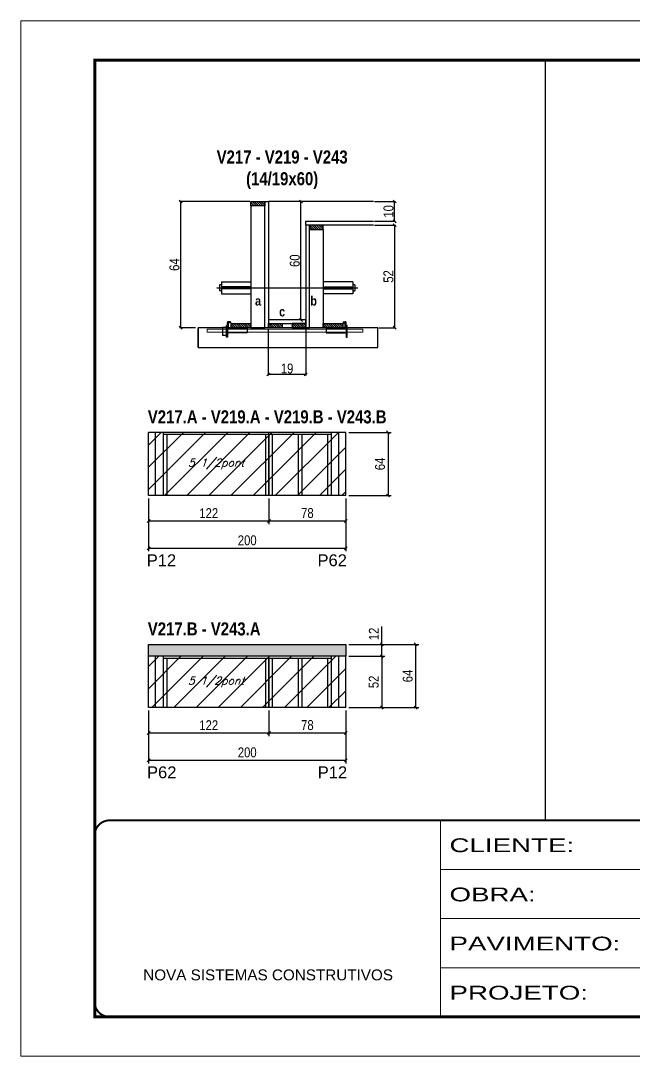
# Model space of a CAD drawing. Extents: x 3309 to 9590, y -2522 to 15424.
# Drawn here: x 3309 to 3931, y 11261 to 12311 of the extents above; entities that cross this region are included whole.
import ezdxf

# ---------------------------------------------------------------- set-up
doc = ezdxf.new("R2010")
doc.units = 0
for name, pattern in [('CONTINUO', [0]), ('DASHED', [0.75, 0.5, -0.25]), ('HIDDEN', [0.375, 0.25, -0.125])]:
    doc.linetypes.add(name, pattern=pattern)
for name, color, linetype in [('5', 5, 'Continuous'), ('barrote', 251, 'Continuous'), ('COTA', 241, 'Continuous'), ('detalhes', 4, 'Continuous'), ('NOMENCLATURA', 7, 'Continuous'), ('Painéis', 200, 'Continuous'), ('presilha', 1, 'Continuous'), ('SARR_2.2x10', 60, 'Continuous'), ('SARR_2.2x7', 40, 'Continuous'), ('SARR_3.5x7', 81, 'Continuous'), ('TENSOR', 3, 'Continuous'), ('texto', 7, 'Continuous')]:
    doc.layers.add(name, color=color, linetype=linetype)
for name, color, linetype, lineweight in [('CONCRETO', 251, 'Continuous', 25), ('Folhas', 255, 'Continuous', 9), ('Hachura', 251, 'Continuous', 9), ('SARRAFO DE PRESSAO', 251, 'DASHED', 9), ('SCO-___-LAJ', 2, 'Continuous', 0)]:
    doc.layers.add(name, color=color, linetype=linetype, lineweight=lineweight)
doc.styles.add('ARIAL', font='arial.ttf')
doc.styles.add('COTA TECNICA', font='techl___.ttf', dxfattribs={"height": 10})
doc.styles.add('COTA TECNICA 2X', font='techl___.ttf', dxfattribs={"height": 10})
doc.styles.add('Romans', font='romans.shx')
doc.styles.get("Standard").update_dxf_attribs({"font": 'arial.ttf'})
doc.styles.add('TECNICA', font='techb___.ttf', dxfattribs={"height": 10})
doc.styles.add('Tecnologia', font='')
doc.styles.get('Tecnologia').set_extended_font_data('Forgotten Futurist')
doc.dimstyles.new('PAINEL', dxfattribs={"dimtxt": 10, "dimasz": 3, "dimexe": 3, "dimexo": 3, "dimgap": 3, "dimtad": 1, "dimdec": 1, "dimzin": 12, "dimdsep": 46, "dimtxsty": 'COTA TECNICA', "dimblk1": 'OBLIQUE', "dimblk2": 'OBLIQUE', "dimsah": 1, "dimcen": 0.9, "dimclrd": 4, "dimclre": 4, "dimclrt": 240, "dimadec": 1, "dimazin": 3, "dimtfac": 1, "dimtdec": 1, "dimtmove": 0, "dimatfit": 3, "dimfxl": 1, "dimtolj": 1, "dimtzin": 12, "dimarcsym": 0})
doc.dimstyles.new('SECAO', dxfattribs={"dimscale": 0.333333, "dimtxt": 5, "dimasz": 9, "dimexe": 3, "dimexo": 3, "dimgap": 3, "dimtad": 1, "dimdec": 1, "dimlfac": 0.5, "dimzin": 12, "dimdsep": 46, "dimtxsty": 'COTA TECNICA 2X', "dimblk1": 'OBLIQUE', "dimblk2": 'OBLIQUE', "dimsah": 1, "dimcen": 0.9, "dimclrd": 4, "dimclre": 4, "dimclrt": 240, "dimadec": 1, "dimazin": 3, "dimtfac": 1, "dimtdec": 1, "dimtmove": 0, "dimatfit": 3, "dimfxl": 1, "dimtolj": 1, "dimtzin": 12, "dimarcsym": 0})
pattern_1 = [(135, (36795.9781, -111512.7385), (-1.122532015, -1.122532015), [])]

# ---------------------------------------------------------------- blocks, each defined once
blk = doc.blocks.new('9999999999')
at = {"color": 30, "linetype": 'CONTINUO'}
for p, q in [((98564.6, 34230.2), (98564.6, 34429.4)), ((98564.6, 34379.6), (99584, 34379.6)), ((98564.6, 34329.8), (99488, 34329.8)), ((98564.6, 34280), (99488, 34280))]:
    blk.add_line(p, q, dxfattribs=at)
at = {"color": 30, "linetype": 'CONTINUO', "const_width": 2}
blk.add_lwpolyline([(99584, 34230.2), (99584, 34414.4, 0.414214), (99569, 34429.4), (98229, 34429.4, 0.414214), (98214, 34414.4), (98214, 34245.2, 0.414214), (98229, 34230.2), (99584, 34230.2)], format="xyb", dxfattribs=at)
at = {"layer": 'Folhas'}
blk.add_lwpolyline([(98139, 34190.2), (99624, 34190.2), (99624, 35240.2), (98139, 35240.2)], close=True, dxfattribs=at)
at = {"layer": 'Folhas', "color": 30, "const_width": 3}
blk.add_lwpolyline([(98214, 34230.2), (99584, 34230.2), (99584, 35200.2), (98214, 35200.2)], close=True, dxfattribs=at)
at = {"color": 7, "linetype": 'Continuous', "ltscale": 5, "style": 'ARIAL'}
blk.add_text('NOVA SISTEMAS CONSTRUTIVOS', height=11.059, dxfattribs=at).set_placement((98263.2, 34267.2))
at = {"layer": 'Folhas', "color": 7, "style": 'Tecnologia', "width": 1.5}
for s, p in [('CLIENTE:', (98573.7, 34397.2)), ('OBRA:', (98573.7, 34347.3)), ('PAVIMENTO:', (98573.7, 34297.5)), ('PROJETO:', (98573.7, 34247.7))]:
    blk.add_text(s, height=14, dxfattribs=at).set_placement(p)
blk = doc.blocks.new('_Oblique')
at = {"color": 0, "linetype": 'ByBlock', "lineweight": -2}
blk.add_line((-0.5, -0.5), (0.5, 0.5), dxfattribs=at)
blk = doc.blocks.new('*D230')
at = {"layer": 'COTA', "color": 4, "lineweight": -2, "transparency": 16777216}
for p, q in [((3560.4, 11998.4), (3560.4, 11951)), ((3598.4, 11998.4), (3598.4, 11951)), ((3598.4, 11952), (3560.4, 11952))]:
    blk.add_line(p, q, dxfattribs=at)
at = {"layer": 'Defpoints', "color": 0, "transparency": 16777216}
for p in [(3560.4, 11999.4), (3598.4, 11999.4), (3560.4, 11952)]:
    blk.add_point(p, dxfattribs=at)
at = {"layer": 'COTA', "color": 4, "lineweight": -2, "transparency": 16777216, "xscale": 3, "yscale": 3, "zscale": 3, "rotation": 180}
blk.add_blockref('_Oblique', (3560.4, 11952), dxfattribs=at)
at = {"layer": 'COTA', "color": 4, "lineweight": -2, "transparency": 16777216, "xscale": 3, "yscale": 3, "zscale": 3}
blk.add_blockref('_Oblique', (3598.4, 11952), dxfattribs=at)
at = {"layer": 'COTA', "color": 240, "transparency": 16777216, "insert": (3579.4, 11958), "char_height": 10, "attachment_point": 5, "style": 'COTA TECNICA 2X'}
blk.add_mtext('\\A1;19', dxfattribs=at)
blk = doc.blocks.new('PRESILHA METÁLICA 1')
at = {"layer": 'presilha'}
for p, q in [((7.5, 10.6), (7.5, 19.9)), ((12, 21), (8.6, 21)), ((9, 11.6), (9, 18.9)), ((12, 19.5), (9.6, 19.5)), ((12, 21), (12, 19.5)), ((0, 13), (6, 13)), ((0, 13), (0, 0)), ((6, 0), (0, 0)), ((6, 15.5), (7.5, 15.5)), ((6, -2.5), (6, 15.5)), ((6, 13), (6, 0)), ((7.5, 15.5), (7.5, -2.5)), ((37.5, 4.1), (7.5, 4.1)), ((37.5, 11), (9.6, 11)), ((37.5, 11), (37.5, 4.1)), ((7.5, -2.5), (6, -2.5))]:
    blk.add_line(p, q, dxfattribs=at)
for centre, radius, start, end in [((8.6, 19.9), 1.14, 90, 180), ((9.6, 18.9), 0.57, 90, 180), ((9.6, 11.6), 0.57, 180, 270)]:
    blk.add_arc(centre, radius, start, end, dxfattribs=at)
blk = doc.blocks.new('PRESILHA METÁLICA 2')
at = {"layer": 'presilha'}
for p, q in [((-5.2, 23.5), (-5.2, 22)), ((-5.2, 23.5), (-1.9, 23.5)), ((-5.2, 22), (-2.8, 22)), ((-2.2, 14.1), (-2.2, 21.4)), ((0.8, 18), (-0.8, 18)), ((-0.8, 18), (-0.8, 0)), ((-0.8, 14.6), (-0.8, 22.4)), ((0.8, 0), (0.8, 18)), ((-30.8, 13.5), (-30.8, 6.6)), ((-30.8, 13.5), (-2.8, 13.5)), ((-30.8, 6.6), (-0.8, 6.6)), ((-0.8, 0), (0.8, 0))]:
    blk.add_line(p, q, dxfattribs=at)
for centre, radius, start, end in [((-2.8, 21.4), 0.57, 0, 90), ((-1.9, 22.4), 1.14, 0, 90), ((-2.8, 14.1), 0.57, 270, 0)]:
    blk.add_arc(centre, radius, start, end, dxfattribs=at)
blk = doc.blocks.new('*D231')
at = {"layer": 'COTA', "color": 4, "lineweight": -2, "transparency": 16777216}
for p, q in [((3541.8, 12127.4), (3470.4, 12127.4)), ((3471.4, 12127.4), (3471.4, 11999.4)), ((3486.6, 11999.4), (3470.4, 11999.4))]:
    blk.add_line(p, q, dxfattribs=at)
at = {"layer": 'Defpoints', "color": 0, "transparency": 16777216}
for p in [(3542.8, 12127.4), (3471.4, 11999.4), (3487.6, 11999.4)]:
    blk.add_point(p, dxfattribs=at)
at = {"layer": 'COTA', "color": 4, "lineweight": -2, "transparency": 16777216, "xscale": 3, "yscale": 3, "zscale": 3}
for p, rotation in [((3471.4, 12127.4), 90), ((3471.4, 11999.4), 270)]:
    blk.add_blockref('_Oblique', p, dxfattribs=dict(at, rotation=rotation))
at = {"layer": 'COTA', "color": 240, "transparency": 16777216, "insert": (3465.3, 12063.4), "char_height": 10, "attachment_point": 5, "rotation": 90, "style": 'COTA TECNICA 2X'}
blk.add_mtext('\\A1;64', dxfattribs=at)
blk = doc.blocks.new('*D232')
at = {"layer": 'COTA', "color": 4, "lineweight": -2, "transparency": 16777216}
for p, q in [((3668.1, 12103.4), (3689.4, 12103.4)), ((3688.4, 12103.4), (3688.4, 11999.4)), ((3672.3, 11999.4), (3689.4, 11999.4))]:
    blk.add_line(p, q, dxfattribs=at)
at = {"layer": 'Defpoints', "color": 0, "transparency": 16777216}
for p in [(3667.1, 12103.4), (3671.3, 11999.4), (3688.4, 11999.4)]:
    blk.add_point(p, dxfattribs=at)
at = {"layer": 'COTA', "color": 4, "lineweight": -2, "transparency": 16777216, "xscale": 3, "yscale": 3, "zscale": 3}
for p, rotation in [((3688.4, 12103.4), 90), ((3688.4, 11999.4), 270)]:
    blk.add_blockref('_Oblique', p, dxfattribs=dict(at, rotation=rotation))
at = {"layer": 'COTA', "color": 240, "transparency": 16777216, "insert": (3682.2, 12051.4), "char_height": 10, "attachment_point": 5, "rotation": 90, "style": 'COTA TECNICA 2X'}
blk.add_mtext('\\A1;52', dxfattribs=at)
blk = doc.blocks.new('*D233')
at = {"layer": 'COTA', "color": 4, "lineweight": -2, "transparency": 16777216}
for p, q in [((3597.4, 12127.4), (3592.4, 12127.4)), ((3593.4, 12007.4), (3593.4, 12127.4)), ((3597.4, 12007.4), (3592.4, 12007.4))]:
    blk.add_line(p, q, dxfattribs=at)
at = {"layer": 'Defpoints', "color": 0, "transparency": 16777216}
for p in [(3593.4, 12127.4), (3598.4, 12127.4), (3598.4, 12007.4)]:
    blk.add_point(p, dxfattribs=at)
at = {"layer": 'COTA', "color": 4, "lineweight": -2, "transparency": 16777216, "xscale": 3, "yscale": 3, "zscale": 3}
for p, rotation in [((3593.4, 12127.4), 90), ((3593.4, 12007.4), 270)]:
    blk.add_blockref('_Oblique', p, dxfattribs=dict(at, rotation=rotation))
at = {"layer": 'COTA', "color": 240, "transparency": 16777216, "insert": (3587.3, 12067.4), "char_height": 10, "attachment_point": 5, "rotation": 90, "style": 'COTA TECNICA 2X'}
blk.add_mtext('\\A1;60', dxfattribs=at)
blk = doc.blocks.new('*D234')
at = {"layer": 'COTA', "color": 4, "lineweight": -2, "transparency": 16777216}
for p, q in [((3668.1, 12127.4), (3689.4, 12127.4)), ((3688.4, 12107.4), (3688.4, 12127.4)), ((3668.1, 12107.4), (3689.4, 12107.4))]:
    blk.add_line(p, q, dxfattribs=at)
at = {"layer": 'Defpoints', "color": 0, "transparency": 16777216}
for p in [(3667.1, 12127.4), (3688.4, 12127.4), (3667.1, 12107.4)]:
    blk.add_point(p, dxfattribs=at)
at = {"layer": 'COTA', "color": 4, "lineweight": -2, "transparency": 16777216, "xscale": 3, "yscale": 3, "zscale": 3}
for p, rotation in [((3688.4, 12127.4), 90), ((3688.4, 12107.4), 270)]:
    blk.add_blockref('_Oblique', p, dxfattribs=dict(at, rotation=rotation))
at = {"layer": 'COTA', "color": 240, "transparency": 16777216, "insert": (3682.3, 12117.4), "char_height": 10, "attachment_point": 5, "rotation": 90, "style": 'COTA TECNICA 2X'}
blk.add_mtext('\\A1;10', dxfattribs=at)
blk = doc.blocks.new('*D235')
at = {"layer": 'COTA', "color": 4, "linetype": 'ByBlock', "lineweight": -2, "transparency": 16777216}
for p, q in [((3561, 11826.3), (3561, 11800.4)), ((3639, 11826.3), (3639, 11800.4)), ((3639, 11803.4), (3561, 11803.4))]:
    blk.add_line(p, q, dxfattribs=at)
at = {"layer": 'Defpoints', "color": 0, "linetype": 'ByBlock', "transparency": 16777216}
for p in [(3561, 11829.3), (3639, 11829.3), (3561, 11803.4)]:
    blk.add_point(p, dxfattribs=at)
at = {"layer": 'COTA', "color": 4, "linetype": 'ByBlock', "lineweight": -2, "transparency": 16777216, "xscale": 3, "yscale": 3, "zscale": 3, "rotation": 180}
blk.add_blockref('_Oblique', (3561, 11803.4), dxfattribs=at)
at = {"layer": 'COTA', "color": 4, "linetype": 'ByBlock', "lineweight": -2, "transparency": 16777216, "xscale": 3, "yscale": 3, "zscale": 3}
blk.add_blockref('_Oblique', (3639, 11803.4), dxfattribs=at)
at = {"layer": 'COTA', "color": 240, "linetype": 'ByBlock', "transparency": 16777216, "insert": (3600, 11811.5), "char_height": 10, "attachment_point": 5, "style": 'COTA TECNICA'}
blk.add_mtext('\\A1;78', dxfattribs=at)
blk = doc.blocks.new('*D236')
at = {"layer": 'COTA', "color": 4, "linetype": 'ByBlock', "lineweight": -2, "transparency": 16777216}
for p, q in [((3439, 11826.3), (3439, 11800.4)), ((3561, 11826.3), (3561, 11800.4)), ((3561, 11803.4), (3439, 11803.4))]:
    blk.add_line(p, q, dxfattribs=at)
at = {"layer": 'Defpoints', "color": 0, "linetype": 'ByBlock', "transparency": 16777216}
for p in [(3439, 11829.3), (3561, 11829.3), (3439, 11803.4)]:
    blk.add_point(p, dxfattribs=at)
at = {"layer": 'COTA', "color": 4, "linetype": 'ByBlock', "lineweight": -2, "transparency": 16777216, "xscale": 3, "yscale": 3, "zscale": 3, "rotation": 180}
blk.add_blockref('_Oblique', (3439, 11803.4), dxfattribs=at)
at = {"layer": 'COTA', "color": 4, "linetype": 'ByBlock', "lineweight": -2, "transparency": 16777216, "xscale": 3, "yscale": 3, "zscale": 3}
blk.add_blockref('_Oblique', (3561, 11803.4), dxfattribs=at)
at = {"layer": 'COTA', "color": 240, "linetype": 'ByBlock', "transparency": 16777216, "insert": (3500, 11811.4), "char_height": 10, "attachment_point": 5, "style": 'COTA TECNICA'}
blk.add_mtext('\\A1;122', dxfattribs=at)
blk = doc.blocks.new('*D248')
at = {"layer": 'COTA', "color": 4, "linetype": 'ByBlock', "lineweight": -2, "transparency": 16777216}
for p, q in [((3439, 11826.3), (3439, 11772.7)), ((3639, 11826.3), (3639, 11772.7)), ((3639, 11775.7), (3439, 11775.7))]:
    blk.add_line(p, q, dxfattribs=at)
at = {"layer": 'Defpoints', "color": 0, "linetype": 'ByBlock', "transparency": 16777216}
for p in [(3439, 11829.3), (3639, 11829.3), (3439, 11775.7)]:
    blk.add_point(p, dxfattribs=at)
at = {"layer": 'COTA', "color": 4, "linetype": 'ByBlock', "lineweight": -2, "transparency": 16777216, "xscale": 3, "yscale": 3, "zscale": 3, "rotation": 180}
blk.add_blockref('_Oblique', (3439, 11775.7), dxfattribs=at)
at = {"layer": 'COTA', "color": 4, "linetype": 'ByBlock', "lineweight": -2, "transparency": 16777216, "xscale": 3, "yscale": 3, "zscale": 3}
blk.add_blockref('_Oblique', (3639, 11775.7), dxfattribs=at)
at = {"layer": 'COTA', "color": 240, "linetype": 'ByBlock', "transparency": 16777216, "insert": (3539, 11783.8), "char_height": 10, "attachment_point": 5, "style": 'COTA TECNICA'}
blk.add_mtext('\\A1;200', dxfattribs=at)
blk = doc.blocks.new('*D249')
at = {"layer": 'COTA', "color": 4, "lineweight": -2, "transparency": 16777216}
for p, q in [((3642, 11893.3), (3684.8, 11893.3)), ((3681.8, 11893.3), (3681.8, 11829.3)), ((3642, 11829.3), (3684.8, 11829.3))]:
    blk.add_line(p, q, dxfattribs=at)
at = {"layer": 'Defpoints', "color": 0, "transparency": 16777216}
for p in [(3639, 11893.3), (3639, 11829.3), (3681.8, 11829.3)]:
    blk.add_point(p, dxfattribs=at)
at = {"layer": 'COTA', "color": 4, "lineweight": -2, "transparency": 16777216, "xscale": 3, "yscale": 3, "zscale": 3}
for p, rotation in [((3681.8, 11893.3), 90), ((3681.8, 11829.3), 270)]:
    blk.add_blockref('_Oblique', p, dxfattribs=dict(at, rotation=rotation))
at = {"layer": 'COTA', "color": 240, "transparency": 16777216, "insert": (3673.7, 11861.3), "char_height": 10, "attachment_point": 5, "rotation": 90, "style": 'COTA TECNICA'}
blk.add_mtext('\\A1;64', dxfattribs=at)
blk = doc.blocks.new('*D237')
at = {"layer": 'COTA', "color": 4, "linetype": 'ByBlock', "lineweight": -2, "transparency": 16777216}
for p, q in [((3561, 11611.3), (3561, 11585.4)), ((3639, 11611.3), (3639, 11585.4)), ((3639, 11588.4), (3561, 11588.4))]:
    blk.add_line(p, q, dxfattribs=at)
at = {"layer": 'Defpoints', "color": 0, "linetype": 'ByBlock', "transparency": 16777216}
for p in [(3561, 11614.3), (3639, 11614.3), (3561, 11588.4)]:
    blk.add_point(p, dxfattribs=at)
at = {"layer": 'COTA', "color": 4, "linetype": 'ByBlock', "lineweight": -2, "transparency": 16777216, "xscale": 3, "yscale": 3, "zscale": 3, "rotation": 180}
blk.add_blockref('_Oblique', (3561, 11588.4), dxfattribs=at)
at = {"layer": 'COTA', "color": 4, "linetype": 'ByBlock', "lineweight": -2, "transparency": 16777216, "xscale": 3, "yscale": 3, "zscale": 3}
blk.add_blockref('_Oblique', (3639, 11588.4), dxfattribs=at)
at = {"layer": 'COTA', "color": 240, "linetype": 'ByBlock', "transparency": 16777216, "insert": (3600, 11596.5), "char_height": 10, "attachment_point": 5, "style": 'COTA TECNICA'}
blk.add_mtext('\\A1;78', dxfattribs=at)
blk = doc.blocks.new('*D238')
at = {"layer": 'COTA', "color": 4, "linetype": 'ByBlock', "lineweight": -2, "transparency": 16777216}
for p, q in [((3439, 11611.3), (3439, 11585.4)), ((3561, 11611.3), (3561, 11585.4)), ((3561, 11588.4), (3439, 11588.4))]:
    blk.add_line(p, q, dxfattribs=at)
at = {"layer": 'Defpoints', "color": 0, "linetype": 'ByBlock', "transparency": 16777216}
for p in [(3439, 11614.3), (3561, 11614.3), (3439, 11588.4)]:
    blk.add_point(p, dxfattribs=at)
at = {"layer": 'COTA', "color": 4, "linetype": 'ByBlock', "lineweight": -2, "transparency": 16777216, "xscale": 3, "yscale": 3, "zscale": 3, "rotation": 180}
blk.add_blockref('_Oblique', (3439, 11588.4), dxfattribs=at)
at = {"layer": 'COTA', "color": 4, "linetype": 'ByBlock', "lineweight": -2, "transparency": 16777216, "xscale": 3, "yscale": 3, "zscale": 3}
blk.add_blockref('_Oblique', (3561, 11588.4), dxfattribs=at)
at = {"layer": 'COTA', "color": 240, "linetype": 'ByBlock', "transparency": 16777216, "insert": (3500, 11596.4), "char_height": 10, "attachment_point": 5, "style": 'COTA TECNICA'}
blk.add_mtext('\\A1;122', dxfattribs=at)
blk = doc.blocks.new('*D250')
at = {"layer": 'COTA', "color": 4, "linetype": 'ByBlock', "lineweight": -2, "transparency": 16777216}
for p, q in [((3439, 11611.3), (3439, 11557.7)), ((3639, 11611.3), (3639, 11557.7)), ((3639, 11560.7), (3439, 11560.7))]:
    blk.add_line(p, q, dxfattribs=at)
at = {"layer": 'Defpoints', "color": 0, "linetype": 'ByBlock', "transparency": 16777216}
for p in [(3439, 11614.3), (3639, 11614.3), (3439, 11560.7)]:
    blk.add_point(p, dxfattribs=at)
at = {"layer": 'COTA', "color": 4, "linetype": 'ByBlock', "lineweight": -2, "transparency": 16777216, "xscale": 3, "yscale": 3, "zscale": 3, "rotation": 180}
blk.add_blockref('_Oblique', (3439, 11560.7), dxfattribs=at)
at = {"layer": 'COTA', "color": 4, "linetype": 'ByBlock', "lineweight": -2, "transparency": 16777216, "xscale": 3, "yscale": 3, "zscale": 3}
blk.add_blockref('_Oblique', (3639, 11560.7), dxfattribs=at)
at = {"layer": 'COTA', "color": 240, "linetype": 'ByBlock', "transparency": 16777216, "insert": (3539, 11568.8), "char_height": 10, "attachment_point": 5, "style": 'COTA TECNICA'}
blk.add_mtext('\\A1;200', dxfattribs=at)
blk = doc.blocks.new('*D251')
at = {"layer": 'COTA', "color": 4, "lineweight": -2, "transparency": 16777216}
for p, q in [((3642, 11666.3), (3678.5, 11666.3)), ((3675.5, 11666.3), (3675.5, 11614.3)), ((3642, 11614.3), (3678.5, 11614.3))]:
    blk.add_line(p, q, dxfattribs=at)
at = {"layer": 'Defpoints', "color": 0, "transparency": 16777216}
for p in [(3639, 11666.3), (3639, 11614.3), (3675.5, 11614.3)]:
    blk.add_point(p, dxfattribs=at)
at = {"layer": 'COTA', "color": 4, "lineweight": -2, "transparency": 16777216, "xscale": 3, "yscale": 3, "zscale": 3}
for p, rotation in [((3675.5, 11666.3), 90), ((3675.5, 11614.3), 270)]:
    blk.add_blockref('_Oblique', p, dxfattribs=dict(at, rotation=rotation))
at = {"layer": 'COTA', "color": 240, "transparency": 16777216, "insert": (3667.3, 11640.3), "char_height": 10, "attachment_point": 5, "rotation": 90, "style": 'COTA TECNICA'}
blk.add_mtext('\\A1;52', dxfattribs=at)
blk = doc.blocks.new('*D252')
at = {"layer": 'COTA', "color": 4, "lineweight": -2, "transparency": 16777216}
for p, q in [((3675.5, 11678.3), (3675.5, 11696.6)), ((3642, 11678.3), (3678.5, 11678.3)), ((3675.5, 11666.3), (3675.5, 11678.3)), ((3642, 11666.3), (3678.5, 11666.3))]:
    blk.add_line(p, q, dxfattribs=at)
at = {"layer": 'Defpoints', "color": 0, "transparency": 16777216}
for p in [(3639, 11678.3), (3675.5, 11678.3), (3639, 11666.3)]:
    blk.add_point(p, dxfattribs=at)
at = {"layer": 'COTA', "color": 4, "lineweight": -2, "transparency": 16777216, "xscale": 3, "yscale": 3, "zscale": 3}
for p, rotation in [((3675.5, 11678.3), 90), ((3675.5, 11666.3), 270)]:
    blk.add_blockref('_Oblique', p, dxfattribs=dict(at, rotation=rotation))
at = {"layer": 'COTA', "color": 240, "transparency": 16777216, "insert": (3667.4, 11688.9), "char_height": 10, "attachment_point": 5, "rotation": 90, "style": 'COTA TECNICA'}
blk.add_mtext('\\A1;12', dxfattribs=at)
blk = doc.blocks.new('*D253')
at = {"layer": 'COTA', "color": 4, "lineweight": -2, "transparency": 16777216}
for p, q in [((3642, 11678.3), (3712.9, 11678.3)), ((3709.9, 11614.3), (3709.9, 11678.3)), ((3642, 11614.3), (3712.9, 11614.3))]:
    blk.add_line(p, q, dxfattribs=at)
at = {"layer": 'Defpoints', "color": 0, "transparency": 16777216}
for p in [(3639, 11678.3), (3709.9, 11678.3), (3639, 11614.3)]:
    blk.add_point(p, dxfattribs=at)
at = {"layer": 'COTA', "color": 4, "lineweight": -2, "transparency": 16777216, "xscale": 3, "yscale": 3, "zscale": 3}
for p, rotation in [((3709.9, 11678.3), 90), ((3709.9, 11614.3), 270)]:
    blk.add_blockref('_Oblique', p, dxfattribs=dict(at, rotation=rotation))
at = {"layer": 'COTA', "color": 240, "transparency": 16777216, "insert": (3701.8, 11646.3), "char_height": 10, "attachment_point": 5, "rotation": 90, "style": 'COTA TECNICA'}
blk.add_mtext('\\A1;64', dxfattribs=at)

msp = doc.modelspace()

# ---------------------------------------------------------------- hatches: boundary and pattern name
at = {"layer": 'COTA'}
h = msp.add_hatch(dxfattribs=at)
h.set_pattern_fill('AR-CONC', color=256, scale=0.03)
h.set_pattern_definition([(50, (-40.8475, -32.985), (5.46554, -0.4781726), [0.5715, -6.2865]), (355, (-40.8475, -32.985), (-1.0573026, 5.7317054), [0.4572, -5.0292175]), (100.451445, (-40.392, -33.025), (4.4082374, 5.2535326), [0.4857003, -5.3427073]), (46.1842, (-40.8475, -31.461), (8.1323712, -1.26127), [0.85725, -9.42975]), (96.63556, (-40.17, -31.566), (7.122124, 7.4227837), [0.7285507, -8.014068]), (351.18415, (-40.8475, -31.461), (7.122124, 7.422784), [0.685799, -7.543792]), (21, (-40.0855, -31.842), (4.5484317, -3.067956), [0.5715, -6.2865]), (326, (-40.0855, -31.842), (1.8540609, 5.525639), [0.4572, -5.0292]), (71.451445, (-39.7064, -32.0977), (6.4024926, 2.457683), [0.4857003, -5.3426981]), (37.5, (-40.8475, -32.985), (0.0926581, 2.53665117), [0, -4.96824, 0, -5.1054, 0, -5.04825]), (7.5, (-40.8475, -32.985), (2.0045899, 3.00541724), [0, -2.91084, 0, -4.85394, 0, -1.92405]), (327.5, (-42.5467, -32.985), (4.06771786, -0.17186232), [0, -1.905, 0, -5.9436, 0, -7.8867]), (317.5, (-43.3087, -32.985), (4.4438754, 0.7627947), [0, -2.4765, 0, -3.94716, 0, -5.6007])])
h.paths.add_polyline_path([(3438.95, 11678.28), (3438.95, 11666.28), (3638.95, 11666.28), (3638.95, 11678.28)])
at = {"layer": 'Hachura', "linetype": 'ByBlock'}
h = msp.add_hatch(dxfattribs=at)
h.set_pattern_fill('ANSI31', color=256, scale=5)
h.paths.add_polyline_path([(3438.95, 11893.29), (3438.95, 11829.29), (3560.95, 11829.29), (3560.95, 11893.29)])
h.paths.add_polyline_path([(3560.95, 11893.29), (3560.95, 11829.29), (3638.95, 11829.29), (3638.95, 11893.29)])
h.paths.add_polyline_path([(3560.95, 11666.28), (3560.95, 11614.28), (3638.95, 11614.28), (3638.95, 11666.28)])
h.paths.add_polyline_path([(3438.95, 11666.28), (3438.95, 11614.28), (3560.95, 11614.28), (3560.95, 11666.28)])
at = {"layer": 'SARR_2.2x10'}
h = msp.add_hatch(dxfattribs=at)
h.set_pattern_fill('ANSI31', color=256, scale=0.5, angle=90)
h.set_pattern_definition([(135, (36716.3781, -111512.7385), (-1.122532015, -1.122532015), [])])
h.paths.add_polyline_path([(3522.84, 12003.83), (3522.84, 11999.43), (3542.84, 11999.43), (3542.84, 12003.83)])
h = msp.add_hatch(dxfattribs=at)
h.set_pattern_fill('ANSI31', color=256, scale=0.5, angle=90)
h.set_pattern_definition([(135, (36809.5781, -111512.7385), (-1.122532015, -1.122532015), [])])
h.paths.add_polyline_path([(3616.04, 12003.83), (3616.04, 11999.43), (3636.04, 11999.43), (3636.04, 12003.83)])
at = {"layer": 'SARR_2.2x7'}
h = msp.add_hatch(dxfattribs=at)
h.set_pattern_fill('ANSI31', color=256, scale=0.5, angle=90)
h.set_pattern_definition([(135, (36730.3781, -111389.1385), (-1.122532015, -1.122532015), [])])
h.paths.add_polyline_path([(3556.84, 12127.43), (3556.84, 12123.03), (3542.84, 12123.03), (3542.84, 12127.43)])
h = msp.add_hatch(dxfattribs=at)
h.set_pattern_fill('ANSI31', color=256, scale=0.5, angle=90)
h.set_pattern_definition([(135, (36710.3781, -111413.1385), (-1.122532015, -1.122532015), [])])
h.paths.add_polyline_path([(3602.04, 12103.43), (3602.04, 12099.03), (3616.04, 12099.03), (3616.04, 12103.43)])
h = msp.add_hatch(dxfattribs=at)
h.set_pattern_fill('ANSI31', color=256, scale=0.5, angle=90)
h.set_pattern_definition(pattern_1)
h.paths.add_polyline_path([(3574.44, 11999.43), (3574.44, 12003.83), (3560.44, 12003.83), (3560.44, 11999.43)])
h = msp.add_hatch(dxfattribs=at)
h.set_pattern_fill('ANSI31', color=256, scale=0.5, angle=90)
h.set_pattern_definition(pattern_1)
h.paths.add_polyline_path([(3584.44, 12003.83), (3584.44, 11999.43), (3598.44, 11999.43), (3598.44, 12003.83)])

# ---------------------------------------------------------------- linework, layer by layer
at = {"ltscale": 3}
for p, q in [((3512.84, 12045.88), (3512.84, 12033.88)), ((3512.84, 12045.88), (3542.84, 12045.88)), ((3646.04, 12045.88), (3616.04, 12045.88)), ((3646.04, 12045.88), (3646.04, 12033.88)), ((3510.84, 12042.88), (3510.84, 12036.88)), ((3512.84, 12042.88), (3510.84, 12042.88)), ((3512.84, 12036.88), (3510.84, 12036.88)), ((3542.84, 12040.88), (3512.84, 12040.88)), ((3542.84, 12038.88), (3512.84, 12038.88)), ((3512.84, 12033.88), (3542.84, 12033.88)), ((3616.04, 12040.88), (3646.04, 12040.88)), ((3616.04, 12038.88), (3646.04, 12038.88)), ((3646.04, 12033.88), (3616.04, 12033.88)), ((3648.04, 12042.88), (3646.04, 12042.88)), ((3646.04, 12036.88), (3648.04, 12036.88)), ((3648.04, 12042.88), (3648.04, 12036.88))]:
    msp.add_line(p, q, dxfattribs=at)
at = {"layer": 'barrote'}
msp.add_lwpolyline([(3489.38, 11979.43), (3671.3, 11979.43), (3671.3, 11999.43), (3489.38, 11999.43)], close=True, dxfattribs=at)
at = {"layer": 'CONCRETO', "linetype": 'Continuous'}
msp.add_line((3667.14, 12127.43), (3560.44, 12127.43), dxfattribs=at)
at = {"layer": 'COTA'}
for p, q in [((3841.1, 12270.71), (3841.1, 11499.95)), ((3438.95, 11666.28), (3438.95, 11678.28)), ((3438.95, 11678.28), (3638.95, 11678.28)), ((3638.95, 11678.28), (3638.95, 11666.28))]:
    msp.add_line(p, q, dxfattribs=at)
at = {"layer": 'detalhes', "color": 250}
msp.add_line((3489.38, 11979.43), (3489.38, 11999.43), dxfattribs=at)
at = {"layer": 'Painéis', "linetype": 'ByBlock'}
for p, q in [((3638.95, 11893.29), (3438.95, 11893.29)), ((3438.95, 11829.29), (3438.95, 11893.29)), ((3560.95, 11829.29), (3560.95, 11893.29)), ((3638.95, 11829.29), (3638.95, 11893.29)), ((3638.95, 11829.29), (3438.95, 11829.29)), ((3638.95, 11666.28), (3438.95, 11666.28)), ((3438.95, 11614.28), (3438.95, 11666.28)), ((3560.95, 11614.28), (3560.95, 11666.28)), ((3638.95, 11614.28), (3638.95, 11666.28)), ((3638.95, 11614.28), (3438.95, 11614.28))]:
    msp.add_line(p, q, dxfattribs=at)
at = {"layer": 'Painéis', "linetype": 'Continuous'}
for points in [[(3556.84, 11999.43), (3556.84, 12127.43), (3560.44, 12127.43), (3560.44, 11999.43)], [(3602.04, 11999.43), (3602.04, 12103.43), (3598.44, 12103.43), (3598.44, 11999.43)], [(3598.44, 12007.43), (3560.44, 12007.43), (3560.44, 12003.83), (3598.44, 12003.83)]]:
    msp.add_lwpolyline(points, close=True, dxfattribs=at)
at = {"layer": 'Painéis', "linetype": 'Continuous', "elevation": 0}
msp.add_lwpolyline([(3667.14, 12103.43), (3598.44, 12103.43), (3598.44, 12107.43), (3667.14, 12107.43)], dxfattribs=at)
at = {"layer": 'SARR_2.2x10'}
for points in [[(3522.84, 12003.83), (3542.84, 12003.83), (3542.84, 11999.43), (3522.84, 11999.43)], [(3616.04, 12003.83), (3636.04, 12003.83), (3636.04, 11999.43), (3616.04, 11999.43)]]:
    msp.add_lwpolyline(points, close=True, dxfattribs=at)
at = {"layer": 'SARR_2.2x7', "linetype": 'Continuous'}
for p, q in [((3445.95, 11829.29), (3445.95, 11893.29)), ((3560.95, 11891.09), (3453.95, 11891.09)), ((3623.95, 11891.09), (3560.95, 11891.09)), ((3631.95, 11829.29), (3631.95, 11893.29)), ((3445.95, 11614.28), (3445.95, 11666.28)), ((3631.95, 11614.28), (3631.95, 11666.28)), ((3560.95, 11664.08), (3453.95, 11664.08)), ((3623.95, 11664.08), (3560.95, 11664.08))]:
    msp.add_line(p, q, dxfattribs=at)
at = {"layer": 'SARR_2.2x7', "elevation": 0}
for points in [[(3542.84, 12127.43), (3556.84, 12127.43), (3556.84, 12123.03), (3542.84, 12123.03)], [(3616.04, 12103.43), (3602.04, 12103.43), (3602.04, 12099.03), (3616.04, 12099.03)]]:
    msp.add_lwpolyline(points, close=True, dxfattribs=at)
at = {"layer": 'SARR_2.2x7'}
for points in [[(3560.44, 12003.83), (3574.44, 12003.83), (3574.44, 11999.43), (3560.44, 11999.43)], [(3598.44, 12003.83), (3584.44, 12003.83), (3584.44, 11999.43), (3598.44, 11999.43)]]:
    msp.add_lwpolyline(points, close=True, dxfattribs=at)
at = {"layer": 'SARR_3.5x7'}
for p, q in [((3453.95, 11893.29), (3453.95, 11829.29)), ((3457.45, 11891.09), (3457.45, 11829.29)), ((3557.45, 11891.09), (3557.45, 11829.29)), ((3560.95, 11891.09), (3560.95, 11829.29)), ((3564.45, 11891.09), (3564.45, 11829.29)), ((3590.71, 11891.09), (3590.71, 11829.29)), ((3594.21, 11891.09), (3594.21, 11829.29)), ((3620.45, 11891.09), (3620.45, 11829.29)), ((3623.95, 11893.29), (3623.95, 11829.29)), ((3453.95, 11666.28), (3453.95, 11614.28)), ((3623.95, 11666.28), (3623.95, 11614.28)), ((3457.45, 11664.08), (3457.45, 11614.28)), ((3557.45, 11664.08), (3557.45, 11614.28)), ((3560.95, 11664.08), (3560.95, 11614.28)), ((3564.45, 11664.08), (3564.45, 11614.28)), ((3590.71, 11664.08), (3590.71, 11614.28)), ((3594.21, 11664.08), (3594.21, 11614.28)), ((3620.45, 11664.08), (3620.45, 11614.28))]:
    msp.add_line(p, q, dxfattribs=at)
for points in [[(3556.84, 12123.03), (3542.84, 12123.03), (3542.84, 11999.43), (3556.84, 11999.43)], [(3602.04, 12099.03), (3616.04, 12099.03), (3616.04, 11999.43), (3602.04, 11999.43)]]:
    msp.add_lwpolyline(points, close=True, dxfattribs=at)
at = {"layer": 'SCO-___-LAJ', "color": 1}
msp.add_lwpolyline([(3498.39, 11998.1), (3656.22, 11998.1), (3656.22, 11994.9), (3498.39, 11994.9)], close=True, dxfattribs=at)
at = {"layer": 'TENSOR', "linetype": 'HIDDEN', "ltscale": 0.5}
msp.add_line((3507.84, 12039.88), (3651.34, 12039.88), dxfattribs=at)

# ---------------------------------------------------------------- block references
at = {"layer": 'presilha', "xscale": 0.6666666666666666, "yscale": 0.6666666666666666, "zscale": 0.6666666666666666}
for name, p in [('PRESILHA METÁLICA 1', (3513.97, 11991.46)), ('PRESILHA METÁLICA 2', (3639.72, 11989.8))]:
    msp.add_blockref(name, p, dxfattribs=at)
at = {"layer": 'SARRAFO DE PRESSAO', "color": 6, "linetype": 'ByBlock'}
msp.add_blockref('9999999999', (-94829.61, -22929.5), dxfattribs=at)

# ---------------------------------------------------------------- texts
at = {"layer": '5', "linetype": 'Continuous'}
for s, rotation, p in [('P12', 0.00004, (3437.15, 11757.65)), ('P62', 0.00004, (3610.25, 11757.65)), ('P62', 359.99996, (3437.42, 11542.65)), ('P12', 359.99996, (3610.51, 11542.65))]:
    msp.add_text(s, height=12, rotation=rotation, dxfattribs=at).set_placement(p)
at = {"layer": 'detalhes', "style": 'TECNICA'}
for s, p in [('a', (3546.97, 12021.87)), ('b', (3602.94, 12021.86)), ('c', (3571.33, 12010.9))]:
    msp.add_text(s, height=9.6, dxfattribs=at).set_placement(p)
at = {"layer": 'NOMENCLATURA', "style": 'TECNICA'}
for s, p in [('V217.A - V219.A - V219.B - V243.B', (3438.23, 11902.47)), ('V217.B - V243.A', (3438.23, 11687.47))]:
    msp.add_text(s, height=13.2, dxfattribs=at).set_placement(p)
at = {"layer": 'NOMENCLATURA', "insert": (3574.44, 12179.13), "char_height": 13.2, "attachment_point": 2, "style": 'TECNICA'}
msp.add_mtext_dynamic_manual_height_columns('V217 - V219 - V243\\P(14/19x60)', width=300.2766, gutter_width=1, heights=[0], dxfattribs=at)
at = {"layer": 'texto', "color": 2, "char_height": 8, "attachment_point": 5, "style": 'Romans'}
for insert in [(3507.45, 11861.29), (3507.45, 11640.28)]:
    msp.add_mtext('{\\Q19;\\C256;5 1/2pont}', dxfattribs=dict(at, insert=insert))

# ---------------------------------------------------------------- dimensions: what is measured, and where the dimension line sits
at = {"layer": 'COTA'}
for base, p1, p2, dimstyle, picture, middle in [((3471.39, 11999.43, 0), (3542.84, 12127.43), (3487.63, 11999.43, 0), 'SECAO', '*D231', (3465.29, 12063.43, 0)), ((3593.37, 12127.43), (3598.44, 12007.43), (3598.44, 12127.43), 'SECAO', '*D233', (3587.26, 12067.43)), ((3688.36, 12127.43), (3667.14, 12107.43), (3667.14, 12127.43), 'SECAO', '*D234', (3682.26, 12117.43)), ((3688.36, 11999.43, 0), (3667.14, 12103.43), (3671.25, 11999.43, 0), 'SECAO', '*D232', (3682.25, 12051.43, 0)), ((3681.84, 11829.29), (3638.95, 11893.29), (3638.95, 11829.29), 'PAINEL', '*D249', (3673.74, 11861.29)), ((3675.46, 11678.28), (3638.95, 11666.28), (3638.95, 11678.28), 'PAINEL', '*D252', (3667.4, 11688.94)), ((3709.89, 11678.28), (3638.95, 11614.28), (3638.95, 11678.28), 'PAINEL', '*D253', (3701.79, 11646.28)), ((3675.46, 11614.28), (3638.95, 11666.28), (3638.95, 11614.28), 'PAINEL', '*D251', (3667.35, 11640.28))]:
    dim = msp.add_linear_dim(base=base, p1=p1, p2=p2, angle=90, dimstyle=dimstyle, dxfattribs=at)
    dim.commit()
    dim.dimension.update_dxf_attribs({"geometry": picture, "text_midpoint": middle})
dim = msp.add_linear_dim(base=(3560.44, 11951.96), p1=(3598.44, 11999.43), p2=(3560.44, 11999.43), angle=180, dimstyle='SECAO', dxfattribs=at)
dim.commit()
dim.dimension.update_dxf_attribs({"geometry": '*D230', "text_midpoint": (3579.44, 11951.96), "dimtype": 160})
at = {"layer": 'COTA', "linetype": 'ByBlock'}
for base, p1, p2, picture, middle in [((3438.95, 11803.37), (3560.95, 11829.29), (3438.95, 11829.29), '*D236', (3499.95, 11811.43)), ((3438.95, 11588.37), (3560.95, 11614.28), (3438.95, 11614.28), '*D238', (3499.95, 11596.43))]:
    dim = msp.add_linear_dim(base=base, p1=p1, p2=p2, angle=180, dimstyle='PAINEL', override={"dimtmove": 1}, dxfattribs=at)
    dim.commit()
    dim.dimension.update_dxf_attribs({"geometry": picture, "text_midpoint": middle})
for base, p1, p2, picture, middle in [((3438.95, 11775.66), (3638.95, 11829.29), (3438.95, 11829.29), '*D248', (3538.95, 11783.77)), ((3560.95, 11803.37), (3638.95, 11829.29), (3560.95, 11829.29), '*D235', (3599.95, 11811.47)), ((3438.95, 11560.66), (3638.95, 11614.28), (3438.95, 11614.28), '*D250', (3538.95, 11568.76)), ((3560.95, 11588.37), (3638.95, 11614.28), (3560.95, 11614.28), '*D237', (3599.95, 11596.46))]:
    dim = msp.add_linear_dim(base=base, p1=p1, p2=p2, angle=180, dimstyle='PAINEL', dxfattribs=at)
    dim.commit()
    dim.dimension.update_dxf_attribs({"geometry": picture, "text_midpoint": middle})

doc.saveas('drawing.dxf')
